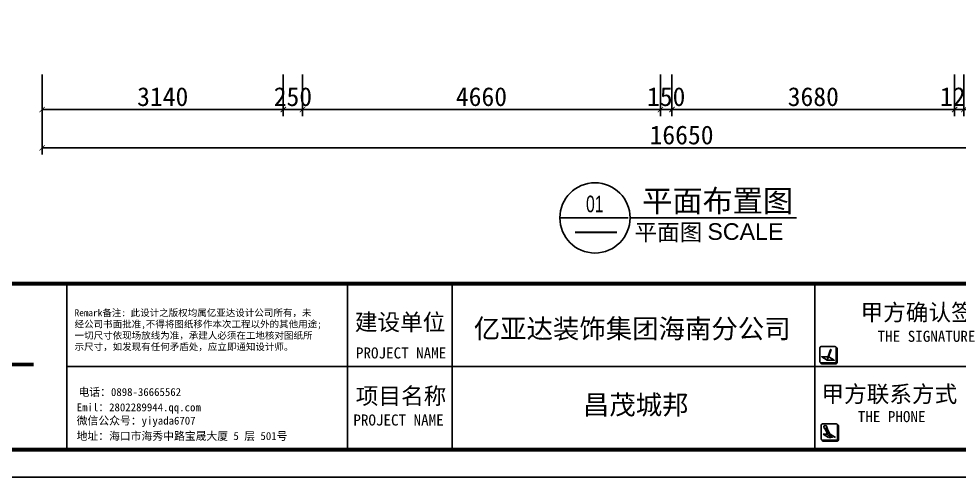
# Model space of a CAD drawing. Header units: millimetres. Extents: x 37084 to 115666, y -52331 to -28581.
# Drawn here: x 92092 to 104335, y -51279 to -45311 of the extents above; entities that cross this region are included whole.
import ezdxf
from ezdxf.enums import TextEntityAlignment as Align

# ---------------------------------------------------------------- set-up
doc = ezdxf.new("R2010")
doc.units = ezdxf.units.MM
doc.layers.add('0-01图框模板说明', color=2, linetype='Continuous')
doc.layers.add('0-02图框细线', color=136, linetype='Continuous')
doc.styles.add('ar', font='arial.ttf')
doc.styles.add('ST', font='')
doc.styles.get("Standard").update_dxf_attribs({"font": ''})
doc.styles.add('黑体', font='simhei.ttf')
doc.styles.get('ST').set_extended_font_data('NSimSun')
doc.styles.get('Standard').set_extended_font_data('SimSun')
doc.dimstyles.new('ISO-25', dxfattribs={"dimscale": 70, "dimtxt": 3.5, "dimasz": 1, "dimexe": 1.25, "dimexo": 0.625, "dimtad": 1, "dimdec": 0, "dimtxsty": 'Standard', "dimblk": 'ARCHTICK', "dimcen": 2.5, "dimclrd": 3, "dimclre": 3, "dimclrt": 2, "dimadec": 0, "dimazin": 0, "dimtfac": 1, "dimtdec": 0, "dimtix": 1, "dimtmove": 2, "dimatfit": 3, "dimfxl": 0, "dimarcsym": 0})

# ---------------------------------------------------------------- blocks, each defined once
blk = doc.blocks.new('_ArchTick')
at = {"color": 0, "linetype": 'ByBlock', "const_width": 0.15}
blk.add_lwpolyline([(-0.5, -0.5), (0.5, 0.5)], dxfattribs=at)
blk = doc.blocks.new('*D60')
at = {"color": 3, "lineweight": -2}
for p, q in [((92395, -46037), (92395, -46579)), ((95535, -46037), (95535, -46579)), ((92395, -46492), (95535, -46492))]:
    blk.add_line(p, q, dxfattribs=at)
at = {"layer": 'Defpoints', "color": 0}
for p in [(92395, -45993), (95535, -45993), (95535, -46492)]:
    blk.add_point(p, dxfattribs=at)
at = {"color": 3, "lineweight": -2, "xscale": 70, "yscale": 70, "zscale": 70, "rotation": 180}
blk.add_blockref('_ArchTick', (92395, -46492), dxfattribs=at)
at = {"color": 3, "lineweight": -2, "xscale": 70, "yscale": 70, "zscale": 70}
blk.add_blockref('_ArchTick', (95535, -46492), dxfattribs=at)
at = {"color": 2, "insert": (93965, -46326), "char_height": 245, "attachment_point": 5}
blk.add_mtext('3140', dxfattribs=at)
blk = doc.blocks.new('*D61')
at = {"color": 3, "lineweight": -2}
for p, q in [((95535, -46037), (95535, -46579)), ((95785, -46037), (95785, -46579)), ((95535, -46492), (95465, -46492)), ((95535, -46492), (95785, -46492)), ((95785, -46492), (95855, -46492))]:
    blk.add_line(p, q, dxfattribs=at)
at = {"layer": 'Defpoints', "color": 0}
for p in [(95535, -45993), (95785, -45993), (95785, -46492)]:
    blk.add_point(p, dxfattribs=at)
at = {"color": 3, "lineweight": -2, "xscale": 70, "yscale": 70, "zscale": 70}
blk.add_blockref('_ArchTick', (95535, -46492), dxfattribs=at)
at = {"color": 3, "lineweight": -2, "xscale": 70, "yscale": 70, "zscale": 70, "rotation": 180}
blk.add_blockref('_ArchTick', (95785, -46492), dxfattribs=at)
at = {"color": 2, "insert": (95660, -46326), "char_height": 245, "attachment_point": 5}
blk.add_mtext('250', dxfattribs=at)
blk = doc.blocks.new('*D62')
at = {"color": 3, "lineweight": -2}
for p, q in [((95785, -46037), (95785, -46579)), ((100445, -46037), (100445, -46579)), ((95785, -46492), (100445, -46492))]:
    blk.add_line(p, q, dxfattribs=at)
at = {"layer": 'Defpoints', "color": 0}
for p in [(95785, -45993), (100445, -45993), (100445, -46492)]:
    blk.add_point(p, dxfattribs=at)
at = {"color": 3, "lineweight": -2, "xscale": 70, "yscale": 70, "zscale": 70, "rotation": 180}
blk.add_blockref('_ArchTick', (95785, -46492), dxfattribs=at)
at = {"color": 3, "lineweight": -2, "xscale": 70, "yscale": 70, "zscale": 70}
blk.add_blockref('_ArchTick', (100445, -46492), dxfattribs=at)
at = {"color": 2, "insert": (98115, -46326), "char_height": 245, "attachment_point": 5}
blk.add_mtext('4660', dxfattribs=at)
blk = doc.blocks.new('*D63')
at = {"color": 3, "lineweight": -2}
for p, q in [((100445, -46037), (100445, -46579)), ((100595, -46037), (100595, -46579)), ((100445, -46492), (100375, -46492)), ((100445, -46492), (100595, -46492)), ((100595, -46492), (100665, -46492))]:
    blk.add_line(p, q, dxfattribs=at)
at = {"layer": 'Defpoints', "color": 0}
for p in [(100445, -45993), (100595, -45993), (100595, -46492)]:
    blk.add_point(p, dxfattribs=at)
at = {"color": 3, "lineweight": -2, "xscale": 70, "yscale": 70, "zscale": 70}
blk.add_blockref('_ArchTick', (100445, -46492), dxfattribs=at)
at = {"color": 3, "lineweight": -2, "xscale": 70, "yscale": 70, "zscale": 70, "rotation": 180}
blk.add_blockref('_ArchTick', (100595, -46492), dxfattribs=at)
at = {"color": 2, "insert": (100520, -46326), "char_height": 245, "attachment_point": 5}
blk.add_mtext('150', dxfattribs=at)
blk = doc.blocks.new('*D64')
at = {"color": 3, "lineweight": -2}
for p, q in [((100595, -46037), (100595, -46579)), ((104275, -46037), (104275, -46579)), ((100595, -46492), (104275, -46492))]:
    blk.add_line(p, q, dxfattribs=at)
at = {"layer": 'Defpoints', "color": 0}
for p in [(100595, -45993), (104275, -45993), (104275, -46492)]:
    blk.add_point(p, dxfattribs=at)
at = {"color": 3, "lineweight": -2, "xscale": 70, "yscale": 70, "zscale": 70, "rotation": 180}
blk.add_blockref('_ArchTick', (100595, -46492), dxfattribs=at)
at = {"color": 3, "lineweight": -2, "xscale": 70, "yscale": 70, "zscale": 70}
blk.add_blockref('_ArchTick', (104275, -46492), dxfattribs=at)
at = {"color": 2, "insert": (102435, -46326), "char_height": 245, "attachment_point": 5}
blk.add_mtext('3680', dxfattribs=at)
blk = doc.blocks.new('*D65')
at = {"color": 3, "lineweight": -2}
for p, q in [((104275, -46037), (104275, -46579)), ((104395, -46037), (104395, -46579)), ((104275, -46492), (104205, -46492)), ((104275, -46492), (104395, -46492)), ((104395, -46492), (104465, -46492))]:
    blk.add_line(p, q, dxfattribs=at)
at = {"layer": 'Defpoints', "color": 0}
for p in [(104275, -45993), (104395, -45993), (104395, -46492)]:
    blk.add_point(p, dxfattribs=at)
at = {"color": 3, "lineweight": -2, "xscale": 70, "yscale": 70, "zscale": 70}
blk.add_blockref('_ArchTick', (104275, -46492), dxfattribs=at)
at = {"color": 3, "lineweight": -2, "xscale": 70, "yscale": 70, "zscale": 70, "rotation": 180}
blk.add_blockref('_ArchTick', (104395, -46492), dxfattribs=at)
at = {"color": 2, "insert": (104335, -46326), "char_height": 245, "attachment_point": 5}
blk.add_mtext('120', dxfattribs=at)
blk = doc.blocks.new('*D69')
at = {"color": 3, "lineweight": -2}
for p, q in [((92395, -46037), (92395, -47079)), ((109045, -46037), (109045, -47079)), ((109045, -46991), (92395, -46991))]:
    blk.add_line(p, q, dxfattribs=at)
at = {"layer": 'Defpoints', "color": 0}
for p in [(92395, -45993), (109045, -45993), (92395, -46991)]:
    blk.add_point(p, dxfattribs=at)
at = {"color": 3, "lineweight": -2, "xscale": 70, "yscale": 70, "zscale": 70, "rotation": 180}
blk.add_blockref('_ArchTick', (92395, -46991), dxfattribs=at)
at = {"color": 3, "lineweight": -2, "xscale": 70, "yscale": 70, "zscale": 70}
blk.add_blockref('_ArchTick', (109045, -46991), dxfattribs=at)
at = {"color": 2, "insert": (100720, -46825), "char_height": 245, "attachment_point": 5}
blk.add_mtext('16650', dxfattribs=at)

msp = doc.modelspace()

# ---------------------------------------------------------------- hatches: boundary and pattern name
at = {"layer": '0-01图框模板说明'}
for points in [[(102734.7, -49777.4, -0.4142136), (102720.5, -49791.5), (102536.3, -49791.5, -0.071272), (102532.4, -49791, 0.3481434), (102546.2, -49801.9), (102730.3, -49801.9, 0.4142136), (102744.5, -49787.7), (102744.5, -49603.6, 0.3331076), (102734.3, -49590, -0.0577433), (102734.7, -49593.2)], [(102752.2, -50784.5, -0.4142136), (102738, -50798.7), (102553.8, -50798.7, -0.071272), (102549.8, -50798.1, 0.3481434), (102563.6, -50809), (102747.8, -50809, 0.4142136), (102762, -50794.9), (102762, -50610.7, 0.3331076), (102751.8, -50597.1, -0.0577433), (102752.2, -50600.3)]]:
    msp.add_hatch(color=8, dxfattribs=at).paths.add_polyline_path(points)

# ---------------------------------------------------------------- linework, layer by layer
at = {"color": 2}
msp.add_line((99135.2, -47903.1), (100024.4, -47903.1), dxfattribs=at)
msp.add_line((100049.6, -47903.1), (102215.7, -47903.1))
at = {"color": 150}
msp.add_circle((99592.4, -47903.1), 457.2, dxfattribs=at)
at = {"layer": '0-01图框模板说明', "color": 8}
for p, q in [((102620.1, -49737.6), (102619.3, -49739.9)), ((102619.3, -49739.9), (102619.6, -49741.4)), ((102620.9, -49737.8), (102619.6, -49741.4)), ((102620.8, -49740.4), (102619.6, -49741.4)), ((102621.6, -49738.1), (102620.8, -49740.4)), ((102632, -50763.9), (102562.3, -50718.1)), ((102562.3, -50718.1), (102619.4, -50718.1)), ((102649.9, -50718.1), (102655.8, -50718.1)), ((102655.8, -50718.1), (102725.4, -50763.9))]:
    msp.add_line(p, q, dxfattribs=at)
at = {"layer": '0-01图框模板说明', "color": 2, "const_width": 52.2}
msp.add_lwpolyline([(115306.1, -30255.3), (115306.1, -50919.3), (85786.1, -50919.3), (85786.1, -30255.3)], close=True, dxfattribs=at)
msp.add_lwpolyline([(115306.1, -48759.3), (85782, -48759.3)], dxfattribs=at)
at = {"layer": '0-01图框模板说明', "color": 8}
for points in [[(102536.3, -49791.5), (102720.5, -49791.5, 0.4142136), (102734.7, -49777.4), (102734.7, -49593.2, 0.4142136), (102720.5, -49579), (102536.3, -49579, 0.4142136), (102522.2, -49593.2), (102522.2, -49777.4, 0.4142136)], [(102667, -49623.8), (102659.3, -49620.9), (102659.7, -49619.9, -0.4519616), (102664.1, -49618), (102665.2, -49618.4, -0.4184348), (102667.4, -49622.7)], [(102553.8, -50798.7), (102738, -50798.7, 0.4142136), (102752.2, -50784.5), (102752.2, -50600.3, 0.4142136), (102738, -50586.2), (102553.8, -50586.2, 0.4142136), (102539.7, -50600.3), (102539.7, -50784.5, 0.4142136)]]:
    msp.add_lwpolyline(points, format="xyb", close=True, dxfattribs=at)
for points in [[(102532.4, -49791, 0.3481435), (102546.2, -49801.9), (102730.3, -49801.9, 0.4142136), (102744.5, -49787.7), (102744.5, -49603.6, 0.3331075), (102734.3, -49590)], [(102549.8, -50798.1, 0.3481435), (102563.6, -50809), (102747.8, -50809, 0.4142136), (102762, -50794.9), (102762, -50610.7, 0.3331075), (102751.8, -50597.1)]]:
    msp.add_lwpolyline(points, format="xyb", dxfattribs=at)
for points in [[(102664.4, -49631), (102656.6, -49628.2), (102623.1, -49720.3), (102630.8, -49723.1)], [(102667.2, -49623.8), (102659, -49620.9), (102656.4, -49628.1), (102664.5, -49631.1)], [(102621.6, -49738.1), (102620.1, -49737.6), (102623.1, -49720.3), (102630.8, -49723.1)]]:
    msp.add_lwpolyline(points, close=True, dxfattribs=at)
msp.add_lwpolyline([(102635.2, -49711), (102638.3, -49711), (102708, -49756.8), (102614.5, -49756.8), (102544.9, -49711), (102626.5, -49711)], dxfattribs=at)
for centre, radius in [((102590.7, -50625.7), 18.9), ((102602.9, -50662.5), 2.69), ((102608.1, -50672.7), 2.69), ((102609.2, -50659.2), 2.69), ((102612.9, -50683.4), 2.69), ((102614.5, -50669.3), 2.69), ((102615.6, -50655.4), 2.69), ((102619.2, -50680.1), 2.69), ((102620.8, -50665.5), 2.69), ((102625.6, -50676.3), 2.69), ((102631, -50688.7), 2.69), ((102618.3, -50695.9), 2.69), ((102634.6, -50718.1), 15.2), ((102624.7, -50692.6), 2.69)]:
    msp.add_circle(centre, radius, dxfattribs=at)
for centre, radius, start, end in [((102469.1, -50747), 153, 10.86532, 46.01339), ((103003.1, -50502.9), 411.5, 196.35478, 210.12826)]:
    msp.add_arc(centre, radius, start, end, dxfattribs=at)
msp.add_spline([(102634.6, -50733.3), (102664.8, -50746.6), (102665.6, -50736.3), (102652.1, -50739.6), (102643.4, -50763.9), (102680.9, -50757.6), (102687, -50763.9)], degree=3, dxfattribs=at)
at = {"layer": '0-02图框细线'}
for p, q in [((92717.1, -50919.3), (92717.1, -48759.3)), ((96372.8, -50931.5), (96372.8, -48759.3)), ((97733, -50931.5), (97733, -48759.3)), ((102457.1, -50919.3), (102457.1, -48759.3)), ((92717.1, -49839.3), (115306.1, -49839.3))]:
    msp.add_line(p, q, dxfattribs=at)
msp.add_lwpolyline([(115666.1, -29895.3), (115666.1, -51279.3), (85426.1, -51279.3), (85426.1, -29895.3)], close=True, dxfattribs=at)
at = {"layer": '0-02图框细线', "ltscale": 0.2, "const_width": 47.9}
msp.add_lwpolyline([(87617.9, -49813.4), (92286.1, -49813.4)], dxfattribs=at)

# ---------------------------------------------------------------- texts
at = {"color": 2, "style": 'ar'}
msp.add_text('SCALE  ', height=216, dxfattribs=at).set_placement((101056.4, -48189))
at = {"color": 2, "style": 'ar', "flags": 8}
msp.add_attdef('平面布置图', text='原始结构图', height=288, dxfattribs=at).set_placement((101190.3, -47675.9), align=Align.MIDDLE)
at = {"color": 2, "style": 'ar', "width": 0.680032}
msp.add_attdef('01', text='02', height=216, dxfattribs=at).set_placement((99476.3, -47829.5), (99704.5, -47829.5), align=Align.FIT)
at = {"color": 2, "style": 'ST', "flags": 8}
msp.add_attdef('平面图', (100106.9, -48197.6), '平面图', height=216, dxfattribs=at)
at = {"color": 2, "style": 'ar', "width": 7.452088, "flags": 8}
msp.add_attdef('-', text='-', height=216, dxfattribs=at).set_placement((99232.5, -48174.7), (99981.4, -48174.7), align=Align.FIT)
at = {"layer": '0-02图框细线'}
for s, insert, char_height, attachment_point in [('{\\fSimHei|b0|i0|c134|p2;Remark备注: 此设计之版权均属亿亚达设计公司所有，未\\P经公司书面批准,不得将图纸移作本次工程以外的其他用途;\\P一切尺寸依现场放线为准，承建人必须在工地核对图纸所\\P示尺寸，如发现有任何矛盾处，应立即通知设计师。}', (92817.8, -49638.7), 88.507, 7), ('{\\fSimSun|b0|i0|c134|p2;甲方确认签字}', (103050.9, -49145.1), 216, 4), ('{\\fSimSun|b0|i0|c134|p2;建设单位}', (96466.5, -49272.2), 216, 4), ('{\\fSimSun|b0|i0|c134|p2;THE SIGNATURE}', (103272.4, -49446), 144, 4), ('{\\fSimSun|b0|i0|c134|p2;PROJECT NAME}', (96480.9, -49662.8), 144, 4), ('{\\fSimSun|b0|i0|c134|p2;甲方联系方式}', (102541.3, -50209.4), 216, 4), ('{\\fSimSun|b0|i0|c134|p2;电话：0898-36665562  }', (92868.5, -50176.3), 103.259, 4), ('{\\fSimSun|b0|i0|c134|p2;项目名称}', (96478.4, -50232.9), 216, 4), ('{\\fSimSun|b0|i0|c134|p2;Emil：2802289944.qq.com}', (92845.3, -50384.2), 103.259, 4), ('{\\fSimSun|b0|i0|c134|p2;THE PHONE}', (103014, -50491.5), 144, 4), ('{\\fSimSun|b0|i0|c134|p2;微信公众号：yiyada6707}', (92845.3, -50558.2), 103.259, 4), ('{\\fSimSun|b0|i0|c134|p2;PROJECT NAME}', (96447.4, -50535.7), 144, 4), ('{\\fSimSun|b0|i0|c134|p2;地址：海口市海秀中路宝晟大厦 5 层 501号}', (92844, -50749.9), 103.259, 4)]:
    msp.add_mtext(s, dxfattribs=dict(at, insert=insert, char_height=char_height, attachment_point=attachment_point))
at = {"layer": '0-02图框细线', "char_height": 252, "attachment_point": 5, "style": '黑体'}
for s, insert in [('亿亚达装饰集团海南分公司', (100077.3, -49360.1)), ('{\\fSimSun|b0|i0|c134|p2;昌茂城邦}', (100123.8, -50351))]:
    msp.add_mtext(s, dxfattribs=dict(at, insert=insert))

# ---------------------------------------------------------------- dimensions: what is measured, and where the dimension line sits
at = {"color": 251}
for base, p1, p2, picture, middle in [((95534.6, -46492), (92394.6, -45992.9), (95534.6, -45992.9), '*D60', (93964.6, -46325.7)), ((92394.6, -46991.1), (109044.6, -45992.9), (92394.6, -45992.9), '*D69', (100719.6, -46824.8)), ((95784.6, -46492), (95534.6, -45992.9), (95784.6, -45992.9), '*D61', (95659.6, -46325.7)), ((100444.6, -46492), (95784.6, -45992.9), (100444.6, -45992.9), '*D62', (98114.6, -46325.7)), ((100594.6, -46492), (100444.6, -45992.9), (100594.6, -45992.9), '*D63', (100519.6, -46325.7)), ((104274.6, -46492), (100594.6, -45992.9), (104274.6, -45992.9), '*D64', (102434.6, -46325.7)), ((104394.6, -46492), (104274.6, -45992.9), (104394.6, -45992.9), '*D65', (104334.6, -46325.7))]:
    dim = msp.add_linear_dim(base=base, p1=p1, p2=p2, dimstyle='ISO-25', dxfattribs=at)
    dim.commit()
    dim.dimension.update_dxf_attribs({"geometry": picture, "text_midpoint": middle})

doc.saveas('drawing.dxf')
